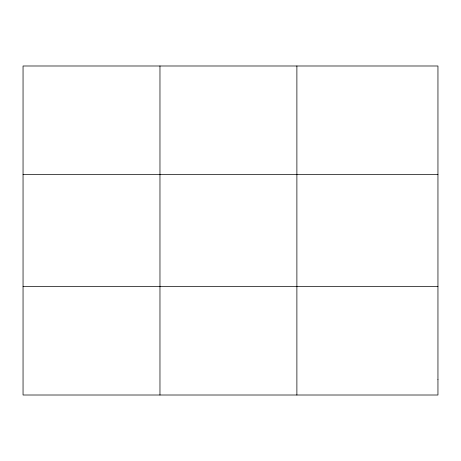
<?xml version="1.0" encoding="UTF-8"?>
<svg xmlns="http://www.w3.org/2000/svg" width="461" height="461" viewBox="0 0 461 461"><rect width="100%" height="100%" fill="white"/><g stroke="black" fill="none" stroke-linecap="round" stroke-linejoin="round"><path stroke-width="0.69" d="M159.967 395.008L159.967 65.992M296.884 395.008L296.884 65.992M23.05 174.569L437.95 174.569M23.05 286.431L437.95 286.431M437.95 379.495L437.95 395.008L23.05 395.008L23.05 65.992L437.95 65.992L437.95 379.495"/></g></svg>
